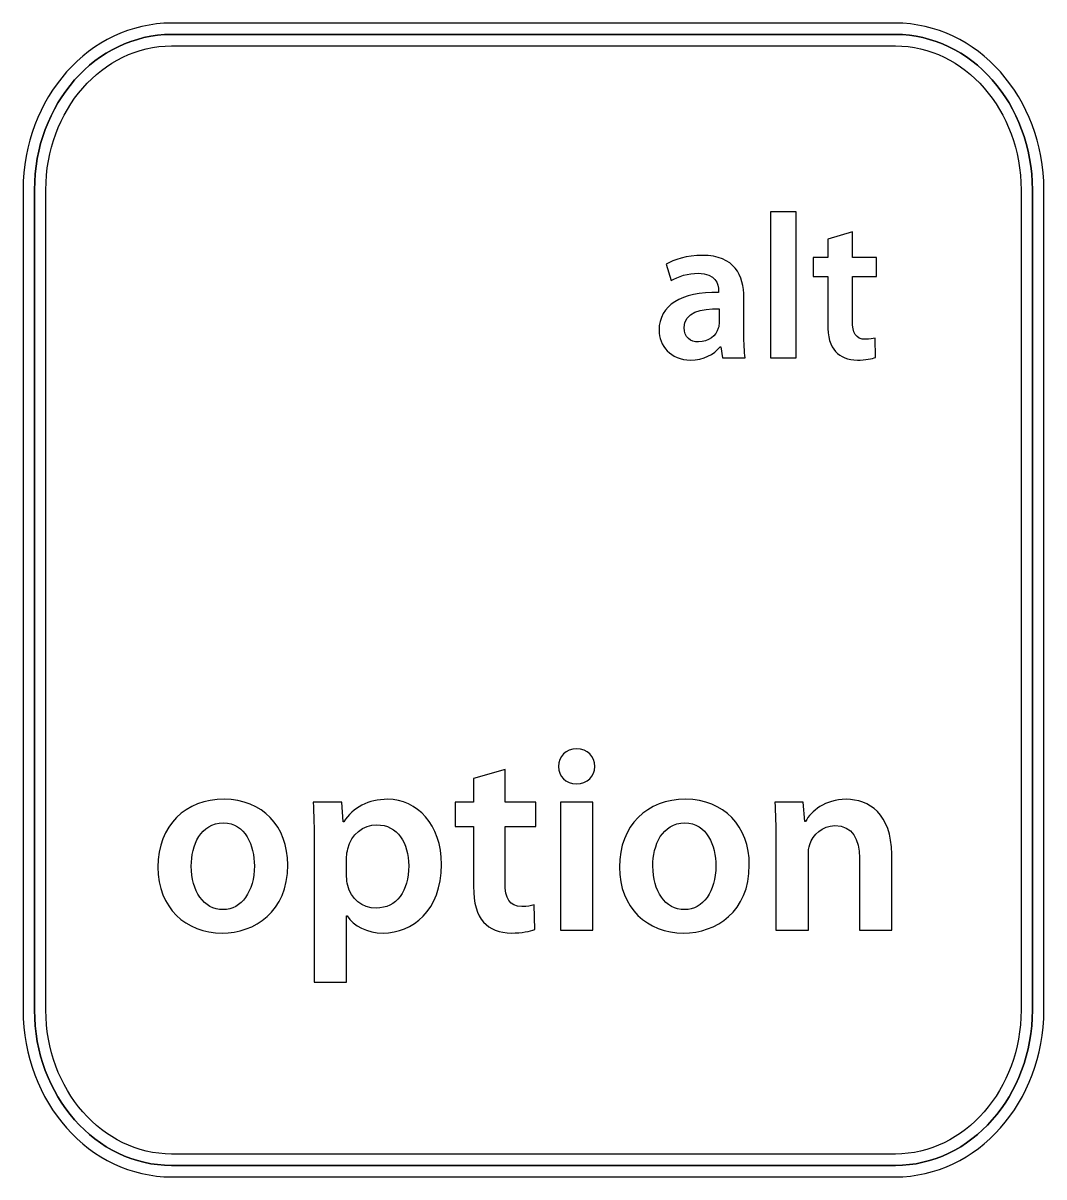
# Model space of a CAD drawing. Header units: millimetres. Extents: x -129 to 142, y -94 to 111.
# Drawn here: x 68.14 to 85.35, y 6.41 to 25.86 of the extents above; entities that cross this region are included whole.
import ezdxf

# ---------------------------------------------------------------- set-up
doc = ezdxf.new("R2010")
doc.units = ezdxf.units.MM
doc.header["$MEASUREMENT"] = 0
doc.layers.add('layer 1', color=7, linetype='Continuous')

msp = doc.modelspace()

# ---------------------------------------------------------------- linework, layer by layer
at = {"layer": 'layer 1', "color": 7, "lineweight": 25}
for points, knots in [([(82.8449, 6.4071), (82.8449, 6.4071), (70.643, 6.4071), (70.643, 6.4071), (70.643, 6.4071), (69.2617, 6.4071), (68.1389, 7.6708), (68.1389, 9.2214), (68.1389, 9.2214), (68.1389, 9.2214), (68.1389, 23.0525), (68.1389, 23.0525), (68.1389, 23.0525), (68.1389, 24.6035), (69.2617, 25.8649), (70.643, 25.8649), (70.643, 25.8649), (70.643, 25.8649), (82.8449, 25.8649), (82.8449, 25.8649), (82.8449, 25.8649), (84.2256, 25.8649), (85.3495, 24.6035), (85.3495, 23.0525), (85.3495, 23.0525), (85.3495, 23.0525), (85.3495, 9.2214), (85.3495, 9.2214), (85.3495, 9.2214), (85.3495, 7.6708), (84.2256, 6.4071), (82.8449, 6.4071)], [0, 0, 0, 0, 0.1111111, 0.1111111, 0.1111111, 0.1111111, 0.2222222, 0.2222222, 0.2222222, 0.2222222, 0.3333333, 0.3333333, 0.3333333, 0.3333333, 0.4444444, 0.4444444, 0.4444444, 0.4444444, 0.5555556, 0.5555556, 0.5555556, 0.5555556, 0.6666667, 0.6666667, 0.6666667, 0.6666667, 0.7777778, 0.7777778, 0.7777778, 0.7777778, 1, 1, 1, 1]), ([(70.643, 25.4807), (70.643, 25.4807), (70.643, 25.4807), (70.643, 25.4807), (70.643, 25.4807), (69.4741, 25.4807), (68.523, 24.3916), (68.523, 23.0525), (68.523, 23.0525), (68.523, 23.0525), (68.523, 9.2214), (68.523, 9.2214), (68.523, 9.2214), (68.523, 7.8817), (69.4741, 6.7932), (70.643, 6.7932), (70.643, 6.7932), (70.643, 6.7932), (82.8449, 6.7932), (82.8449, 6.7932), (82.8449, 6.7932), (84.0128, 6.7932), (84.9635, 7.8817), (84.9635, 9.2214), (84.9635, 9.2214), (84.9635, 9.2214), (84.9635, 23.0525), (84.9635, 23.0525), (84.9635, 23.0525), (84.9635, 24.3916), (84.0128, 25.4807), (82.8449, 25.4807), (82.8449, 25.4807), (82.8449, 25.4807), (70.643, 25.4807), (70.643, 25.4807)], [0, 0, 0, 0, 0.1, 0.1, 0.1, 0.1, 0.2, 0.2, 0.2, 0.2, 0.3, 0.3, 0.3, 0.3, 0.4, 0.4, 0.4, 0.4, 0.5, 0.5, 0.5, 0.5, 0.6, 0.6, 0.6, 0.6, 0.7, 0.7, 0.7, 0.7, 0.8, 0.8, 0.8, 0.8, 1, 1, 1, 1])]:
    msp.add_open_spline(points, degree=3, knots=knots, dxfattribs=at)
at = {"layer": 'layer 1', "color": 7}
msp.add_open_spline([(85.1557, 9.2214), (85.1557, 7.7741), (84.1209, 6.6003), (82.8449, 6.6003), (82.8449, 6.6003), (82.8449, 6.6003), (70.643, 6.6003), (70.643, 6.6003), (70.643, 6.6003), (69.3666, 6.6003), (68.3312, 7.7741), (68.3312, 9.2214), (68.3312, 9.2214), (68.3312, 9.2214), (68.3312, 23.0525), (68.3312, 23.0525), (68.3312, 23.0525), (68.3312, 24.4998), (69.3666, 25.673), (70.643, 25.673), (70.643, 25.673), (70.643, 25.673), (82.8449, 25.673), (82.8449, 25.673), (82.8449, 25.673), (84.1209, 25.673), (85.1557, 24.4998), (85.1557, 23.0525), (85.1557, 23.0525), (85.1557, 23.0525), (85.1557, 9.2214), (85.1557, 9.2214)], degree=3, knots=[0, 0, 0, 0, 0.1111111, 0.1111111, 0.1111111, 0.1111111, 0.2222222, 0.2222222, 0.2222222, 0.2222222, 0.3333333, 0.3333333, 0.3333333, 0.3333333, 0.4444444, 0.4444444, 0.4444444, 0.4444444, 0.5555556, 0.5555556, 0.5555556, 0.5555556, 0.6666667, 0.6666667, 0.6666667, 0.6666667, 0.7777778, 0.7777778, 0.7777778, 0.7777778, 1, 1, 1, 1], dxfattribs=at)
at = {"layer": 'layer 1', "color": 251, "lineweight": 25}
for points in [[(68.3312, 23.0525), (68.3312, 24.4998), (69.3666, 25.673), (70.643, 25.673)], [(70.643, 25.673), (70.643, 25.673), (82.8449, 25.673), (82.8449, 25.673)], [(82.8449, 25.673), (84.1209, 25.673), (85.1557, 24.4998), (85.1557, 23.0525)], [(68.3312, 9.2214), (68.3312, 9.2214), (68.3312, 23.0525), (68.3312, 23.0525)], [(85.1557, 23.0525), (85.1557, 23.0525), (85.1557, 9.2214), (85.1557, 9.2214)], [(70.643, 6.6003), (69.3666, 6.6003), (68.3312, 7.7741), (68.3312, 9.2214)], [(85.1557, 9.2214), (85.1557, 7.7741), (84.1209, 6.6003), (82.8449, 6.6003)], [(82.8449, 6.6003), (82.8449, 6.6003), (70.643, 6.6003), (70.643, 6.6003)]]:
    msp.add_open_spline(points, degree=3, dxfattribs=at)
at = {"layer": 'layer 1', "color": 252}
for points, knots in [([(80.7406, 22.6831), (80.7406, 22.6831), (81.1706, 22.6831), (81.1706, 22.6831), (81.1706, 22.6831), (81.1706, 22.6831), (81.1706, 20.2206), (81.1706, 20.2206), (81.1706, 20.2206), (81.1706, 20.2206), (80.7406, 20.2206), (80.7406, 20.2206), (80.7406, 20.2206), (80.7406, 20.2206), (80.7406, 22.6831), (80.7406, 22.6831)], [0, 0, 0, 0, 0.2, 0.2, 0.2, 0.2, 0.4, 0.4, 0.4, 0.4, 0.6, 0.6, 0.6, 0.6, 1, 1, 1, 1]), ([(82.1207, 22.3435), (82.1207, 22.3435), (82.1207, 21.9101), (82.1207, 21.9101), (82.1207, 21.9101), (82.1207, 21.9101), (82.5274, 21.9101), (82.5274, 21.9101), (82.5274, 21.9101), (82.5274, 21.9101), (82.5274, 21.5901), (82.5274, 21.5901), (82.5274, 21.5901), (82.5274, 21.5901), (82.1207, 21.5901), (82.1207, 21.5901), (82.1207, 21.5901), (82.1207, 21.5901), (82.1207, 20.8449), (82.1207, 20.8449), (82.1207, 20.8449), (82.1207, 20.6404), (82.1765, 20.5323), (82.3396, 20.5323), (82.3396, 20.5323), (82.4197, 20.5323), (82.4574, 20.5396), (82.5063, 20.5534), (82.5063, 20.5534), (82.5063, 20.5534), (82.5127, 20.227), (82.5127, 20.227), (82.5127, 20.227), (82.4505, 20.203), (82.3396, 20.182), (82.2039, 20.182), (82.2039, 20.182), (82.0479, 20.182), (81.9168, 20.2372), (81.837, 20.3243), (81.837, 20.3243), (81.7465, 20.4217), (81.7049, 20.5738), (81.7049, 20.7959), (81.7049, 20.7959), (81.7049, 20.7959), (81.7049, 21.5901), (81.7049, 21.5901), (81.7049, 21.5901), (81.7049, 21.5901), (81.4612, 21.5901), (81.4612, 21.5901), (81.4612, 21.5901), (81.4612, 21.5901), (81.4612, 21.9101), (81.4612, 21.9101), (81.4612, 21.9101), (81.4612, 21.9101), (81.7049, 21.9101), (81.7049, 21.9101), (81.7049, 21.9101), (81.7049, 21.9101), (81.7049, 22.2212), (81.7049, 22.2212), (81.7049, 22.2212), (81.7049, 22.2212), (82.1207, 22.3435), (82.1207, 22.3435)], [0, 0, 0, 0, 0.0555556, 0.0555556, 0.0555556, 0.0555556, 0.1111111, 0.1111111, 0.1111111, 0.1111111, 0.1666667, 0.1666667, 0.1666667, 0.1666667, 0.2222222, 0.2222222, 0.2222222, 0.2222222, 0.2777778, 0.2777778, 0.2777778, 0.2777778, 0.3333333, 0.3333333, 0.3333333, 0.3333333, 0.3888889, 0.3888889, 0.3888889, 0.3888889, 0.4444444, 0.4444444, 0.4444444, 0.4444444, 0.5, 0.5, 0.5, 0.5, 0.5555556, 0.5555556, 0.5555556, 0.5555556, 0.6111111, 0.6111111, 0.6111111, 0.6111111, 0.6666667, 0.6666667, 0.6666667, 0.6666667, 0.7222222, 0.7222222, 0.7222222, 0.7222222, 0.7777778, 0.7777778, 0.7777778, 0.7777778, 0.8333333, 0.8333333, 0.8333333, 0.8333333, 0.8888889, 0.8888889, 0.8888889, 0.8888889, 1, 1, 1, 1]), ([(80.2909, 20.6262), (80.2909, 20.4741), (80.2973, 20.3243), (80.3139, 20.2206), (80.3139, 20.2206), (80.3139, 20.2206), (79.9303, 20.2206), (79.9303, 20.2206), (79.9303, 20.2206), (79.9303, 20.2206), (79.9019, 20.4075), (79.9019, 20.4075), (79.9019, 20.4075), (79.9019, 20.4075), (79.8912, 20.4075), (79.8912, 20.4075), (79.8912, 20.4075), (79.7875, 20.2759), (79.6108, 20.182), (79.3921, 20.182), (79.3921, 20.182), (79.0511, 20.182), (78.8612, 20.4281), (78.8612, 20.685), (78.8612, 20.685), (78.8612, 21.1115), (79.239, 21.3268), (79.8637, 21.3234), (79.8637, 21.3234), (79.8637, 21.3234), (79.8637, 21.3518), (79.8637, 21.3518), (79.8637, 21.3518), (79.8637, 21.4624), (79.8187, 21.6463), (79.5208, 21.6463), (79.5208, 21.6463), (79.3545, 21.6463), (79.1798, 21.5945), (79.0653, 21.5211), (79.0653, 21.5211), (79.0653, 21.5211), (78.9835, 21.7984), (78.9835, 21.7984), (78.9835, 21.7984), (79.1073, 21.8743), (79.3261, 21.9477), (79.5928, 21.9477), (79.5928, 21.9477), (80.1339, 21.9477), (80.2909, 21.6047), (80.2909, 21.2368), (80.2909, 21.2368), (80.2909, 21.2368), (80.2909, 20.6262), (80.2909, 20.6262)], [0, 0, 0, 0, 0.0666667, 0.0666667, 0.0666667, 0.0666667, 0.1333333, 0.1333333, 0.1333333, 0.1333333, 0.2, 0.2, 0.2, 0.2, 0.2666667, 0.2666667, 0.2666667, 0.2666667, 0.3333333, 0.3333333, 0.3333333, 0.3333333, 0.4, 0.4, 0.4, 0.4, 0.4666667, 0.4666667, 0.4666667, 0.4666667, 0.5333333, 0.5333333, 0.5333333, 0.5333333, 0.6, 0.6, 0.6, 0.6, 0.6666667, 0.6666667, 0.6666667, 0.6666667, 0.7333333, 0.7333333, 0.7333333, 0.7333333, 0.8, 0.8, 0.8, 0.8, 0.8666667, 0.8666667, 0.8666667, 0.8666667, 1, 1, 1, 1]), ([(79.875, 21.046), (79.875, 21.046), (79.875, 21.046), (79.875, 21.046), (79.875, 21.046), (79.5716, 21.0528), (79.2844, 20.9874), (79.2844, 20.7305), (79.2844, 20.7305), (79.2844, 20.5632), (79.3921, 20.4878), (79.5272, 20.4878), (79.5272, 20.4878), (79.6969, 20.4878), (79.8221, 20.5984), (79.8599, 20.7202), (79.8599, 20.7202), (79.8706, 20.7509), (79.875, 20.7857), (79.875, 20.8135), (79.875, 20.8135), (79.875, 20.8135), (79.875, 21.046), (79.875, 21.046)], [0, 0, 0, 0, 0.1428571, 0.1428571, 0.1428571, 0.1428571, 0.2857143, 0.2857143, 0.2857143, 0.2857143, 0.4285714, 0.4285714, 0.4285714, 0.4285714, 0.5714286, 0.5714286, 0.5714286, 0.5714286, 0.7142857, 0.7142857, 0.7142857, 0.7142857, 1, 1, 1, 1]), ([(77.7765, 13.3283), (77.7765, 13.1644), (77.6568, 13.0367), (77.4663, 13.0367), (77.4663, 13.0367), (77.2854, 13.0367), (77.1655, 13.1644), (77.1655, 13.3283), (77.1655, 13.3283), (77.1655, 13.4972), (77.2888, 13.6263), (77.4717, 13.6263), (77.4717, 13.6263), (77.6568, 13.6263), (77.7727, 13.4972), (77.7765, 13.3283)], [0, 0, 0, 0, 0.2, 0.2, 0.2, 0.2, 0.4, 0.4, 0.4, 0.4, 0.6, 0.6, 0.6, 0.6, 1, 1, 1, 1]), ([(76.2657, 13.2799), (76.2657, 13.2799), (76.2657, 12.7264), (76.2657, 12.7264), (76.2657, 12.7264), (76.2657, 12.7264), (76.7848, 12.7264), (76.7848, 12.7264), (76.7848, 12.7264), (76.7848, 12.7264), (76.7848, 12.318), (76.7848, 12.318), (76.7848, 12.318), (76.7848, 12.318), (76.2657, 12.318), (76.2657, 12.318), (76.2657, 12.318), (76.2657, 12.318), (76.2657, 11.3663), (76.2657, 11.3663), (76.2657, 11.3663), (76.2657, 11.1051), (76.3371, 10.9671), (76.545, 10.9671), (76.545, 10.9671), (76.6463, 10.9671), (76.6953, 10.9759), (76.7569, 10.9939), (76.7569, 10.9939), (76.7569, 10.9939), (76.7662, 10.5787), (76.7662, 10.5787), (76.7662, 10.5787), (76.6855, 10.5469), (76.545, 10.5204), (76.3719, 10.5204), (76.3719, 10.5204), (76.1732, 10.5204), (76.004, 10.5909), (75.9021, 10.7019), (75.9021, 10.7019), (75.7877, 10.8256), (75.7348, 11.0209), (75.7348, 11.3047), (75.7348, 11.3047), (75.7348, 11.3047), (75.7348, 12.318), (75.7348, 12.318), (75.7348, 12.318), (75.7348, 12.318), (75.4237, 12.318), (75.4237, 12.318), (75.4237, 12.318), (75.4237, 12.318), (75.4237, 12.7264), (75.4237, 12.7264), (75.4237, 12.7264), (75.4237, 12.7264), (75.7348, 12.7264), (75.7348, 12.7264), (75.7348, 12.7264), (75.7348, 12.7264), (75.7348, 13.1248), (75.7348, 13.1248), (75.7348, 13.1248), (75.7348, 13.1248), (76.2657, 13.2799), (76.2657, 13.2799)], [0, 0, 0, 0, 0.0555556, 0.0555556, 0.0555556, 0.0555556, 0.1111111, 0.1111111, 0.1111111, 0.1111111, 0.1666667, 0.1666667, 0.1666667, 0.1666667, 0.2222222, 0.2222222, 0.2222222, 0.2222222, 0.2777778, 0.2777778, 0.2777778, 0.2777778, 0.3333333, 0.3333333, 0.3333333, 0.3333333, 0.3888889, 0.3888889, 0.3888889, 0.3888889, 0.4444444, 0.4444444, 0.4444444, 0.4444444, 0.5, 0.5, 0.5, 0.5, 0.5555556, 0.5555556, 0.5555556, 0.5555556, 0.6111111, 0.6111111, 0.6111111, 0.6111111, 0.6666667, 0.6666667, 0.6666667, 0.6666667, 0.7222222, 0.7222222, 0.7222222, 0.7222222, 0.7777778, 0.7777778, 0.7777778, 0.7777778, 0.8333333, 0.8333333, 0.8333333, 0.8333333, 0.8888889, 0.8888889, 0.8888889, 0.8888889, 1, 1, 1, 1]), ([(72.601, 11.6672), (72.601, 10.8746), (72.0428, 10.5204), (71.4944, 10.5204), (71.4944, 10.5204), (70.8813, 10.5204), (70.4131, 10.9402), (70.4131, 11.632), (70.4131, 11.632), (70.4131, 12.3404), (70.8774, 12.775), (71.5285, 12.775), (71.5285, 12.775), (72.1714, 12.775), (72.601, 12.3228), (72.601, 11.6672)], [0, 0, 0, 0, 0.2, 0.2, 0.2, 0.2, 0.4, 0.4, 0.4, 0.4, 0.6, 0.6, 0.6, 0.6, 1, 1, 1, 1]), ([(73.0487, 12.0088), (73.0487, 12.2916), (73.0404, 12.5225), (73.0306, 12.7264), (73.0306, 12.7264), (73.0306, 12.7264), (73.5107, 12.7264), (73.5107, 12.7264), (73.5107, 12.7264), (73.5107, 12.7264), (73.5361, 12.3942), (73.5361, 12.3942), (73.5361, 12.3942), (73.5361, 12.3942), (73.5449, 12.3942), (73.5449, 12.3942), (73.5449, 12.3942), (73.7044, 12.6379), (73.9579, 12.775), (74.2841, 12.775), (74.2841, 12.775), (74.7813, 12.775), (75.1927, 12.3498), (75.1927, 11.676), (75.1927, 11.676), (75.1927, 10.8971), (74.7015, 10.5204), (74.2098, 10.5204), (74.2098, 10.5204), (73.9397, 10.5204), (73.7132, 10.6349), (73.6021, 10.8076), (73.6021, 10.8076), (73.6021, 10.8076), (73.5937, 10.8076), (73.5937, 10.8076), (73.5937, 10.8076), (73.5937, 10.8076), (73.5937, 9.6916), (73.5937, 9.6916), (73.5937, 9.6916), (73.5937, 9.6916), (73.0487, 9.6916), (73.0487, 9.6916), (73.0487, 9.6916), (73.0487, 9.6916), (73.0487, 12.0088), (73.0487, 12.0088)], [0, 0, 0, 0, 0.0769231, 0.0769231, 0.0769231, 0.0769231, 0.1538462, 0.1538462, 0.1538462, 0.1538462, 0.2307692, 0.2307692, 0.2307692, 0.2307692, 0.3076923, 0.3076923, 0.3076923, 0.3076923, 0.3846154, 0.3846154, 0.3846154, 0.3846154, 0.4615385, 0.4615385, 0.4615385, 0.4615385, 0.5384615, 0.5384615, 0.5384615, 0.5384615, 0.6153846, 0.6153846, 0.6153846, 0.6153846, 0.6923077, 0.6923077, 0.6923077, 0.6923077, 0.7692308, 0.7692308, 0.7692308, 0.7692308, 0.8461538, 0.8461538, 0.8461538, 0.8461538, 1, 1, 1, 1]), ([(77.1968, 10.5687), (77.1968, 10.5687), (77.1968, 10.5687), (77.1968, 10.5687), (77.1968, 10.5687), (77.1968, 10.5687), (77.1968, 12.7264), (77.1968, 12.7264), (77.1968, 12.7264), (77.1968, 12.7264), (77.7457, 12.7264), (77.7457, 12.7264), (77.7457, 12.7264), (77.7457, 12.7264), (77.7457, 10.5687), (77.7457, 10.5687), (77.7457, 10.5687), (77.7457, 10.5687), (77.1968, 10.5687), (77.1968, 10.5687)], [0, 0, 0, 0, 0.1666667, 0.1666667, 0.1666667, 0.1666667, 0.3333333, 0.3333333, 0.3333333, 0.3333333, 0.5, 0.5, 0.5, 0.5, 0.6666667, 0.6666667, 0.6666667, 0.6666667, 1, 1, 1, 1]), ([(80.3824, 11.6672), (80.3824, 10.8746), (79.8237, 10.5204), (79.2737, 10.5204), (79.2737, 10.5204), (78.6627, 10.5204), (78.1935, 10.9402), (78.1935, 11.632), (78.1935, 11.632), (78.1935, 12.3404), (78.6587, 12.775), (79.3099, 12.775), (79.3099, 12.775), (79.9524, 12.775), (80.3824, 12.3228), (80.3824, 11.6672)], [0, 0, 0, 0, 0.2, 0.2, 0.2, 0.2, 0.4, 0.4, 0.4, 0.4, 0.6, 0.6, 0.6, 0.6, 1, 1, 1, 1]), ([(80.83, 12.0836), (80.83, 12.3316), (80.8246, 12.5401), (80.812, 12.7264), (80.812, 12.7264), (80.812, 12.7264), (81.29, 12.7264), (81.29, 12.7264), (81.29, 12.7264), (81.29, 12.7264), (81.3169, 12.403), (81.3169, 12.403), (81.3169, 12.403), (81.3169, 12.403), (81.3311, 12.403), (81.3311, 12.403), (81.3311, 12.403), (81.4225, 12.5713), (81.6569, 12.775), (82.0166, 12.775), (82.0166, 12.775), (82.3942, 12.775), (82.7832, 12.5313), (82.7832, 11.8492), (82.7832, 11.8492), (82.7832, 11.8492), (82.7832, 10.5687), (82.7832, 10.5687), (82.7832, 10.5687), (82.7832, 10.5687), (82.2382, 10.5687), (82.2382, 10.5687), (82.2382, 10.5687), (82.2382, 10.5687), (82.2382, 11.7871), (82.2382, 11.7871), (82.2382, 11.7871), (82.2382, 12.0973), (82.1237, 12.3316), (81.8257, 12.3316), (81.8257, 12.3316), (81.609, 12.3316), (81.4593, 12.1771), (81.4005, 12.0126), (81.4005, 12.0126), (81.3829, 11.9646), (81.3785, 11.8986), (81.3785, 11.8355), (81.3785, 11.8355), (81.3785, 11.8355), (81.3785, 10.5687), (81.3785, 10.5687), (81.3785, 10.5687), (81.3785, 10.5687), (80.83, 10.5687), (80.83, 10.5687), (80.83, 10.5687), (80.83, 10.5687), (80.83, 12.0836), (80.83, 12.0836)], [0, 0, 0, 0, 0.0625, 0.0625, 0.0625, 0.0625, 0.125, 0.125, 0.125, 0.125, 0.1875, 0.1875, 0.1875, 0.1875, 0.25, 0.25, 0.25, 0.25, 0.3125, 0.3125, 0.3125, 0.3125, 0.375, 0.375, 0.375, 0.375, 0.4375, 0.4375, 0.4375, 0.4375, 0.5, 0.5, 0.5, 0.5, 0.5625, 0.5625, 0.5625, 0.5625, 0.625, 0.625, 0.625, 0.625, 0.6875, 0.6875, 0.6875, 0.6875, 0.75, 0.75, 0.75, 0.75, 0.8125, 0.8125, 0.8125, 0.8125, 0.875, 0.875, 0.875, 0.875, 1, 1, 1, 1]), ([(70.9752, 11.6452), (70.9752, 11.6452), (70.9752, 11.6452), (70.9752, 11.6452), (70.9752, 11.6452), (70.9752, 11.2293), (71.1793, 10.9143), (71.5115, 10.9143), (71.5115, 10.9143), (71.8202, 10.9143), (72.0384, 11.2205), (72.0384, 11.654), (72.0384, 11.654), (72.0384, 11.9906), (71.8877, 12.3766), (71.5159, 12.3766), (71.5159, 12.3766), (71.1309, 12.3766), (70.9752, 12.0044), (70.9752, 11.6452)], [0, 0, 0, 0, 0.1666667, 0.1666667, 0.1666667, 0.1666667, 0.3333333, 0.3333333, 0.3333333, 0.3333333, 0.5, 0.5, 0.5, 0.5, 0.6666667, 0.6666667, 0.6666667, 0.6666667, 1, 1, 1, 1]), ([(73.5937, 11.472), (73.5937, 11.472), (73.5937, 11.472), (73.5937, 11.472), (73.5937, 11.472), (73.5937, 11.4191), (73.5987, 11.3711), (73.6119, 11.3219), (73.6119, 11.3219), (73.6642, 11.1006), (73.859, 10.9402), (74.09, 10.9402), (74.09, 10.9402), (74.4348, 10.9402), (74.6399, 11.2293), (74.6399, 11.654), (74.6399, 11.654), (74.6399, 12.0351), (74.4534, 12.3448), (74.1036, 12.3448), (74.1036, 12.3448), (73.8775, 12.3448), (73.6692, 12.1815), (73.6163, 11.9422), (73.6163, 11.9422), (73.6021, 11.8986), (73.5937, 11.8492), (73.5937, 11.8051), (73.5937, 11.8051), (73.5937, 11.8051), (73.5937, 11.472), (73.5937, 11.472)], [0, 0, 0, 0, 0.1111111, 0.1111111, 0.1111111, 0.1111111, 0.2222222, 0.2222222, 0.2222222, 0.2222222, 0.3333333, 0.3333333, 0.3333333, 0.3333333, 0.4444444, 0.4444444, 0.4444444, 0.4444444, 0.5555556, 0.5555556, 0.5555556, 0.5555556, 0.6666667, 0.6666667, 0.6666667, 0.6666667, 0.7777778, 0.7777778, 0.7777778, 0.7777778, 1, 1, 1, 1]), ([(78.7566, 11.6452), (78.7566, 11.6452), (78.7566, 11.6452), (78.7566, 11.6452), (78.7566, 11.6452), (78.7566, 11.2293), (78.9596, 10.9143), (79.2928, 10.9143), (79.2928, 10.9143), (79.6016, 10.9143), (79.8187, 11.2205), (79.8187, 11.654), (79.8187, 11.654), (79.8187, 11.9906), (79.669, 12.3766), (79.2967, 12.3766), (79.2967, 12.3766), (78.9116, 12.3766), (78.7566, 12.0044), (78.7566, 11.6452)], [0, 0, 0, 0, 0.1666667, 0.1666667, 0.1666667, 0.1666667, 0.3333333, 0.3333333, 0.3333333, 0.3333333, 0.5, 0.5, 0.5, 0.5, 0.6666667, 0.6666667, 0.6666667, 0.6666667, 1, 1, 1, 1])]:
    msp.add_open_spline(points, degree=3, knots=knots, dxfattribs=at)

doc.saveas('drawing.dxf')
